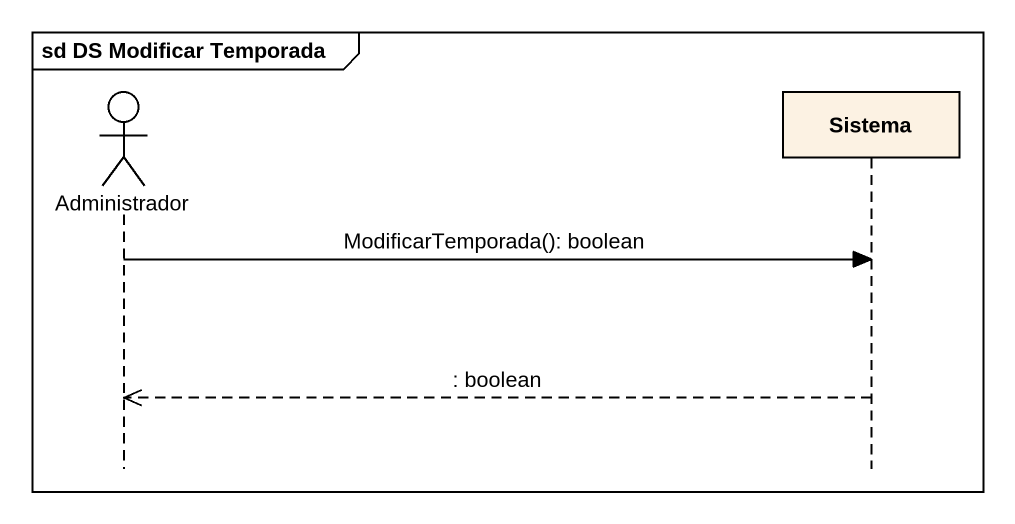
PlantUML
@startuml
mainframe sd DS Modificar Temporada
hide footbox
actor Administrador
participant Sistema

Administrador -> Sistema : ModificarTemporada(): boolean
Sistema -->> Administrador : : boolean
@enduml
